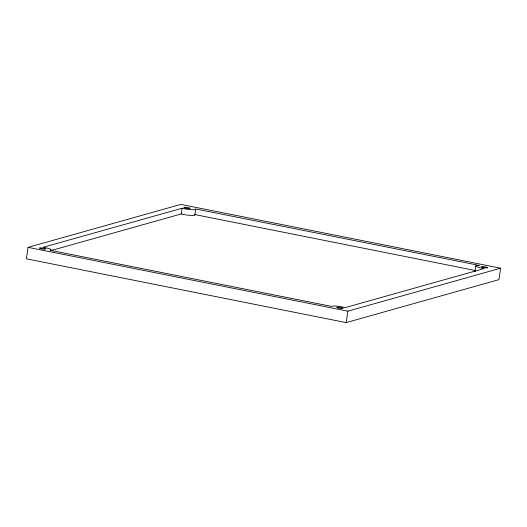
<?xml version="1.0" encoding="UTF-8"?>
<svg xmlns="http://www.w3.org/2000/svg" width="527" height="527" viewBox="0 0 527 527"><rect width="100%" height="100%" fill="white"/><g stroke="black" fill="none" stroke-linecap="round" stroke-linejoin="round"><path stroke-width="0.79" d="M28.063 247.354L26.35 258.803L346.167 322.603L498.937 279.646L500.65 268.197L180.833 204.397L28.063 247.354L347.879 311.161L500.65 268.197M50.974 250.595L181.202 213.969L182.059 208.251L183.047 208.488A8.775 1.298 8.5 0 0 192.091 209.706A8.775 1.298 8.5 0 0 195.603 208.955L479.372 265.437L478.483 265.417A8.775 1.298 8.5 0 0 476.362 266.524A8.775 1.298 8.5 0 0 484.241 268.52L345.264 307.597A8.775 1.298 8.5 0 0 331.45 306.385L50.118 250.272L50.625 250.193A8.775 1.298 8.5 0 0 44.42 247.525L43.148 247.315L182.059 208.251M194.852 214.897L195.708 209.173M346.167 322.603L347.879 311.161M475.782 265.937L474.926 271.662A8.775 1.298 8.5 0 1 475.071 271.477M194.529 214.502L475.288 270.516M181.202 213.969L182.19 214.206A8.775 1.298 8.5 0 0 191.235 215.431A8.775 1.298 8.5 0 0 194.746 214.68M338.182 308.005A3.221 0.474 8.5 0 0 343.156 308.367A3.221 0.474 8.5 0 0 338.611 307.234A3.221 0.474 8.5 0 0 338.182 308.005M40.882 248.698A3.221 0.474 8.5 0 0 45.73 249.007A3.221 0.474 8.5 0 0 41.02 247.888A3.221 0.474 8.5 0 0 40.882 248.698M185.359 208.066A3.221 0.474 8.5 0 0 190.207 208.376A3.221 0.474 8.5 0 0 185.504 207.256A3.221 0.474 8.5 0 0 185.359 208.066M482.804 267.406A3.221 0.474 8.5 0 0 487.646 267.716A3.221 0.474 8.5 0 0 482.943 266.596A3.221 0.474 8.5 0 0 482.804 267.406"/></g></svg>
